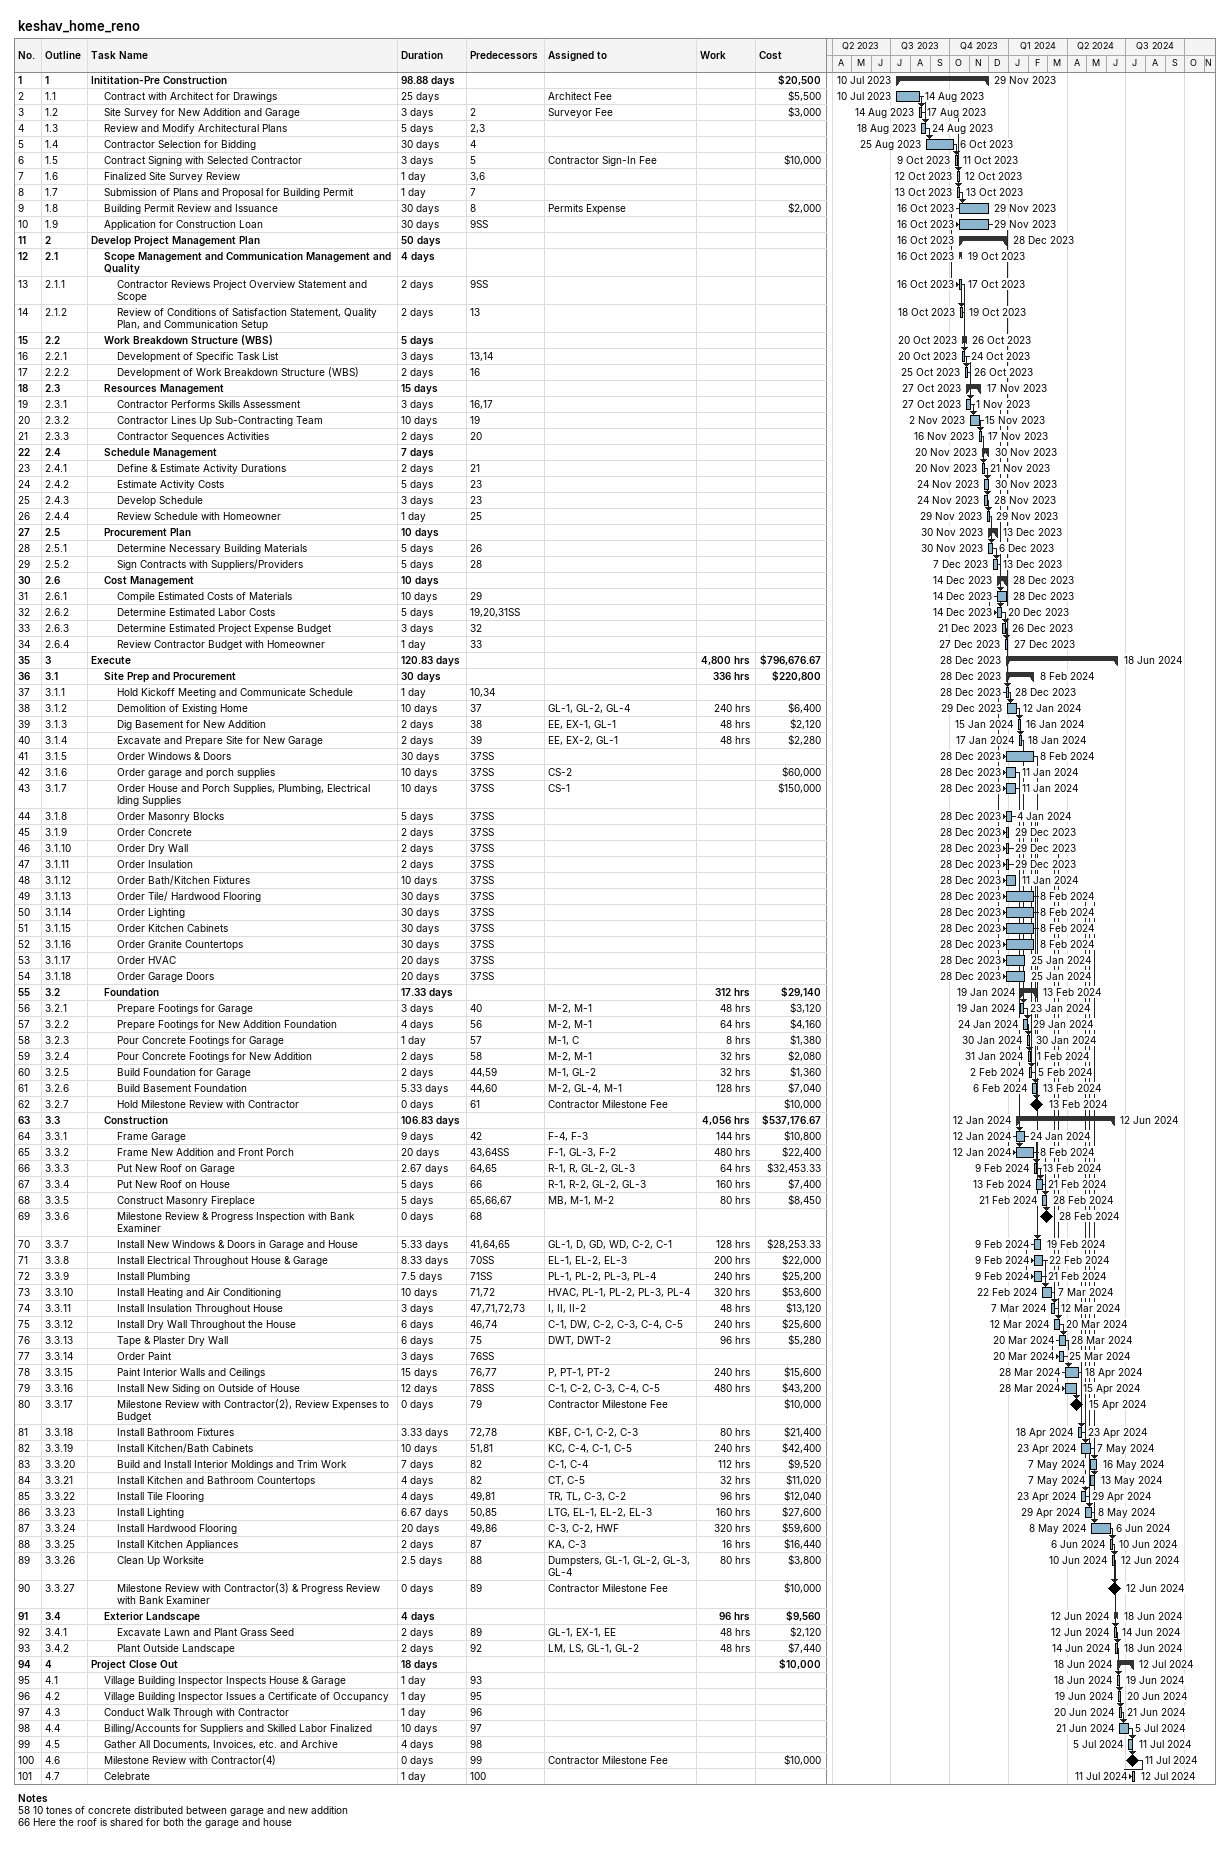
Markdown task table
keshav_home_reno

| ID | WBS | Task | Duration | Start | Finish | Predecessors | Resources | Work (h) | Cost ($) |
|---|---|---|---|---|---|---|---|---|---|
| 1 | 1 | **Inititation-Pre Construction** | 98.88d | 2023-07-10 | 2023-11-29 |  |  |  | 20500 |
| 2 | 1.1 | Contract with Architect for Drawings | 25d | 2023-07-10 | 2023-08-14 |  | Architect Fee |  | 5500 |
| 3 | 1.2 | Site Survey for New Addition and Garage | 3d | 2023-08-14 | 2023-08-17 | 2 | Surveyor Fee |  | 3000 |
| 4 | 1.3 | Review and Modify Architectural Plans | 5d | 2023-08-18 | 2023-08-24 | 2, 3 |  |  |  |
| 5 | 1.4 | Contractor Selection for Bidding | 30d | 2023-08-25 | 2023-10-06 | 4 |  |  |  |
| 6 | 1.5 | Contract Signing with Selected Contractor | 3d | 2023-10-09 | 2023-10-11 | 5 | Contractor Sign-In Fee |  | 10000 |
| 7 | 1.6 | Finalized Site Survey Review | 1d | 2023-10-12 | 2023-10-12 | 3, 6 |  |  |  |
| 8 | 1.7 | Submission of Plans and Proposal for Building Permit | 1d | 2023-10-13 | 2023-10-13 | 7 |  |  |  |
| 9 | 1.8 | Building Permit Review and Issuance | 30d | 2023-10-16 | 2023-11-29 | 8 | Permits Expense |  | 2000 |
| 10 | 1.9 | Application for Construction Loan | 30d | 2023-10-16 | 2023-11-29 | 9SS |  |  |  |
| 11 | 2 | **Develop Project Management Plan** | 50d | 2023-10-16 | 2023-12-28 |  |  |  |  |
| 12 | 2.1 | **Scope Management and Communication Management and Quality** | 4d | 2023-10-16 | 2023-10-19 |  |  |  |  |
| 13 | 2.1.1 | Contractor Reviews Project Overview Statement and Scope | 2d | 2023-10-16 | 2023-10-17 | 9SS |  |  |  |
| 14 | 2.1.2 | Review of Conditions of Satisfaction Statement, Quality Plan, and Communication Setup | 2d | 2023-10-18 | 2023-10-19 | 13 |  |  |  |
| 15 | 2.2 | **Work Breakdown Structure (WBS)** | 5d | 2023-10-20 | 2023-10-26 |  |  |  |  |
| 16 | 2.2.1 | Development of Specific Task List | 3d | 2023-10-20 | 2023-10-24 | 13, 14 |  |  |  |
| 17 | 2.2.2 | Development of Work Breakdown Structure (WBS) | 2d | 2023-10-25 | 2023-10-26 | 16 |  |  |  |
| 18 | 2.3 | **Resources Management** | 15d | 2023-10-27 | 2023-11-17 |  |  |  |  |
| 19 | 2.3.1 | Contractor Performs Skills Assessment | 3d | 2023-10-27 | 2023-11-01 | 16, 17 |  |  |  |
| 20 | 2.3.2 | Contractor Lines Up Sub-Contracting Team | 10d | 2023-11-02 | 2023-11-15 | 19 |  |  |  |
| 21 | 2.3.3 | Contractor Sequences Activities | 2d | 2023-11-16 | 2023-11-17 | 20 |  |  |  |
| 22 | 2.4 | **Schedule Management** | 7d | 2023-11-20 | 2023-11-30 |  |  |  |  |
| 23 | 2.4.1 | Define & Estimate Activity Durations | 2d | 2023-11-20 | 2023-11-21 | 21 |  |  |  |
| 24 | 2.4.2 | Estimate Activity Costs | 5d | 2023-11-24 | 2023-11-30 | 23 |  |  |  |
| 25 | 2.4.3 | Develop Schedule | 3d | 2023-11-24 | 2023-11-28 | 23 |  |  |  |
| 26 | 2.4.4 | Review Schedule with Homeowner | 1d | 2023-11-29 | 2023-11-29 | 25 |  |  |  |
| 27 | 2.5 | **Procurement Plan** | 10d | 2023-11-30 | 2023-12-13 |  |  |  |  |
| 28 | 2.5.1 | Determine Necessary Building Materials | 5d | 2023-11-30 | 2023-12-06 | 26 |  |  |  |
| 29 | 2.5.2 | Sign Contracts with Suppliers/Providers | 5d | 2023-12-07 | 2023-12-13 | 28 |  |  |  |
| 30 | 2.6 | **Cost Management** | 10d | 2023-12-14 | 2023-12-28 |  |  |  |  |
| 31 | 2.6.1 | Compile Estimated Costs of Materials | 10d | 2023-12-14 | 2023-12-28 | 29 |  |  |  |
| 32 | 2.6.2 | Determine Estimated Labor Costs | 5d | 2023-12-14 | 2023-12-20 | 19, 20, 31SS |  |  |  |
| 33 | 2.6.3 | Determine Estimated Project Expense Budget | 3d | 2023-12-21 | 2023-12-26 | 32 |  |  |  |
| 34 | 2.6.4 | Review Contractor Budget with Homeowner | 1d | 2023-12-27 | 2023-12-27 | 33 |  |  |  |
| 35 | 3 | **Execute** | 120.83d | 2023-12-28 | 2024-06-18 |  |  | 4800 | 796676.67 |
| 36 | 3.1 | **Site Prep and Procurement** | 30d | 2023-12-28 | 2024-02-08 |  |  | 336 | 220800 |
| 37 | 3.1.1 | Hold Kickoff Meeting and Communicate Schedule | 1d | 2023-12-28 | 2023-12-28 | 10, 34 |  |  |  |
| 38 | 3.1.2 | Demolition of Existing Home | 10d | 2023-12-29 | 2024-01-12 | 37 | GL-1, GL-2, GL-4 | 240 | 6400 |
| 39 | 3.1.3 | Dig Basement for New Addition | 2d | 2024-01-15 | 2024-01-16 | 38 | EE, EX-1, GL-1 | 48 | 2120 |
| 40 | 3.1.4 | Excavate and Prepare Site for New Garage | 2d | 2024-01-17 | 2024-01-18 | 39 | EE, EX-2, GL-1 | 48 | 2280 |
| 41 | 3.1.5 | Order Windows & Doors | 30d | 2023-12-28 | 2024-02-08 | 37SS |  |  |  |
| 42 | 3.1.6 | Order garage and porch supplies | 10d | 2023-12-28 | 2024-01-11 | 37SS | CS-2 |  | 60000 |
| 43 | 3.1.7 | Order House and Porch Supplies, Plumbing, Electrical lding Supplies | 10d | 2023-12-28 | 2024-01-11 | 37SS | CS-1 |  | 150000 |
| 44 | 3.1.8 | Order Masonry Blocks | 5d | 2023-12-28 | 2024-01-04 | 37SS |  |  |  |
| 45 | 3.1.9 | Order Concrete | 2d | 2023-12-28 | 2023-12-29 | 37SS |  |  |  |
| 46 | 3.1.10 | Order Dry Wall | 2d | 2023-12-28 | 2023-12-29 | 37SS |  |  |  |
| 47 | 3.1.11 | Order Insulation | 2d | 2023-12-28 | 2023-12-29 | 37SS |  |  |  |
| 48 | 3.1.12 | Order Bath/Kitchen Fixtures | 10d | 2023-12-28 | 2024-01-11 | 37SS |  |  |  |
| 49 | 3.1.13 | Order Tile/ Hardwood Flooring | 30d | 2023-12-28 | 2024-02-08 | 37SS |  |  |  |
| 50 | 3.1.14 | Order Lighting | 30d | 2023-12-28 | 2024-02-08 | 37SS |  |  |  |
| 51 | 3.1.15 | Order Kitchen Cabinets | 30d | 2023-12-28 | 2024-02-08 | 37SS |  |  |  |
| 52 | 3.1.16 | Order Granite Countertops | 30d | 2023-12-28 | 2024-02-08 | 37SS |  |  |  |
| 53 | 3.1.17 | Order HVAC | 20d | 2023-12-28 | 2024-01-25 | 37SS |  |  |  |
| 54 | 3.1.18 | Order Garage Doors | 20d | 2023-12-28 | 2024-01-25 | 37SS |  |  |  |
| 55 | 3.2 | **Foundation** | 17.33d | 2024-01-19 | 2024-02-13 |  |  | 312 | 29140 |
| 56 | 3.2.1 | Prepare Footings for Garage | 3d | 2024-01-19 | 2024-01-23 | 40 | M-2, M-1 | 48 | 3120 |
| 57 | 3.2.2 | Prepare Footings for New Addition Foundation | 4d | 2024-01-24 | 2024-01-29 | 56 | M-2, M-1 | 64 | 4160 |
| 58 | 3.2.3 | Pour Concrete Footings for Garage | 1d | 2024-01-30 | 2024-01-30 | 57 | M-1, C | 8 | 1380 |
| 59 | 3.2.4 | Pour Concrete Footings for New Addition | 2d | 2024-01-31 | 2024-02-01 | 58 | M-2, M-1 | 32 | 2080 |
| 60 | 3.2.5 | Build Foundation for Garage | 2d | 2024-02-02 | 2024-02-05 | 44, 59 | M-1, GL-2 | 32 | 1360 |
| 61 | 3.2.6 | Build Basement Foundation | 5.33d | 2024-02-06 | 2024-02-13 | 44, 60 | M-2, GL-4, M-1 | 128 | 7040 |
| 62 | 3.2.7 | Hold Milestone Review with Contractor | 0d | 2024-02-13 | 2024-02-13 | 61 | Contractor Milestone Fee |  | 10000 |
| 63 | 3.3 | **Construction** | 106.83d | 2024-01-12 | 2024-06-12 |  |  | 4056 | 537176.67 |
| 64 | 3.3.1 | Frame Garage | 9d | 2024-01-12 | 2024-01-24 | 42 | F-4, F-3 | 144 | 10800 |
| 65 | 3.3.2 | Frame New Addition and Front Porch | 20d | 2024-01-12 | 2024-02-08 | 43, 64SS | F-1, GL-3, F-2 | 480 | 22400 |
| 66 | 3.3.3 | Put New Roof on Garage | 2.67d | 2024-02-09 | 2024-02-13 | 64, 65 | R-1, R, GL-2, GL-3 | 64 | 32453.33 |
| 67 | 3.3.4 | Put New Roof on House | 5d | 2024-02-13 | 2024-02-21 | 66 | R-1, R-2, GL-2, GL-3 | 160 | 7400 |
| 68 | 3.3.5 | Construct Masonry Fireplace | 5d | 2024-02-21 | 2024-02-28 | 65, 66, 67 | MB, M-1, M-2 | 80 | 8450 |
| 69 | 3.3.6 | Milestone Review & Progress Inspection with Bank Examiner | 0d | 2024-02-28 | 2024-02-28 | 68 |  |  |  |
| 70 | 3.3.7 | Install New Windows & Doors in Garage and House | 5.33d | 2024-02-09 | 2024-02-19 | 41, 64, 65 | GL-1, D, GD, WD, C-2, C-1 | 128 | 28253.33 |
| 71 | 3.3.8 | Install Electrical Throughout House & Garage | 8.33d | 2024-02-09 | 2024-02-22 | 70SS | EL-1, EL-2, EL-3 | 200 | 22000 |
| 72 | 3.3.9 | Install Plumbing | 7.5d | 2024-02-09 | 2024-02-21 | 71SS | PL-1, PL-2, PL-3, PL-4 | 240 | 25200 |
| 73 | 3.3.10 | Install Heating and Air Conditioning | 10d | 2024-02-22 | 2024-03-07 | 71, 72 | HVAC, PL-1, PL-2, PL-3, PL-4 | 320 | 53600 |
| 74 | 3.3.11 | Install Insulation Throughout House | 3d | 2024-03-07 | 2024-03-12 | 47, 71, 72, 73 | I, II, II-2 | 48 | 13120 |
| 75 | 3.3.12 | Install Dry Wall Throughout the House | 6d | 2024-03-12 | 2024-03-20 | 46, 74 | C-1, DW, C-2, C-3, C-4, C-5 | 240 | 25600 |
| 76 | 3.3.13 | Tape & Plaster Dry Wall | 6d | 2024-03-20 | 2024-03-28 | 75 | DWT, DWT-2 | 96 | 5280 |
| 77 | 3.3.14 | Order Paint | 3d | 2024-03-20 | 2024-03-25 | 76SS |  |  |  |
| 78 | 3.3.15 | Paint Interior Walls and Ceilings | 15d | 2024-03-28 | 2024-04-18 | 76, 77 | P, PT-1, PT-2 | 240 | 15600 |
| 79 | 3.3.16 | Install New Siding on Outside of House | 12d | 2024-03-28 | 2024-04-15 | 78SS | C-1, C-2, C-3, C-4, C-5 | 480 | 43200 |
| 80 | 3.3.17 | Milestone Review with Contractor(2), Review Expenses to Budget | 0d | 2024-04-15 | 2024-04-15 | 79 | Contractor Milestone Fee |  | 10000 |
| 81 | 3.3.18 | Install Bathroom Fixtures | 3.33d | 2024-04-18 | 2024-04-23 | 72, 78 | KBF, C-1, C-2, C-3 | 80 | 21400 |
| 82 | 3.3.19 | Install Kitchen/Bath Cabinets | 10d | 2024-04-23 | 2024-05-07 | 51, 81 | KC, C-4, C-1, C-5 | 240 | 42400 |
| 83 | 3.3.20 | Build and Install Interior Moldings and Trim Work | 7d | 2024-05-07 | 2024-05-16 | 82 | C-1, C-4 | 112 | 9520 |
| 84 | 3.3.21 | Install Kitchen and Bathroom Countertops | 4d | 2024-05-07 | 2024-05-13 | 82 | CT, C-5 | 32 | 11020 |
| 85 | 3.3.22 | Install Tile Flooring | 4d | 2024-04-23 | 2024-04-29 | 49, 81 | TR, TL, C-3, C-2 | 96 | 12040 |
| 86 | 3.3.23 | Install Lighting | 6.67d | 2024-04-29 | 2024-05-08 | 50, 85 | LTG, EL-1, EL-2, EL-3 | 160 | 27600 |
| 87 | 3.3.24 | Install Hardwood Flooring | 20d | 2024-05-08 | 2024-06-06 | 49, 86 | C-3, C-2, HWF | 320 | 59600 |
| 88 | 3.3.25 | Install Kitchen Appliances | 2d | 2024-06-06 | 2024-06-10 | 87 | KA, C-3 | 16 | 16440 |
| 89 | 3.3.26 | Clean Up Worksite | 2.5d | 2024-06-10 | 2024-06-12 | 88 | Dumpsters, GL-1, GL-2, GL-3, GL-4 | 80 | 3800 |
| 90 | 3.3.27 | Milestone Review with Contractor(3) & Progress Review with Bank Examiner | 0d | 2024-06-12 | 2024-06-12 | 89 | Contractor Milestone Fee |  | 10000 |
| 91 | 3.4 | **Exterior Landscape** | 4d | 2024-06-12 | 2024-06-18 |  |  | 96 | 9560 |
| 92 | 3.4.1 | Excavate Lawn and Plant Grass Seed | 2d | 2024-06-12 | 2024-06-14 | 89 | GL-1, EX-1, EE | 48 | 2120 |
| 93 | 3.4.2 | Plant Outside Landscape | 2d | 2024-06-14 | 2024-06-18 | 92 | LM, LS, GL-1, GL-2 | 48 | 7440 |
| 94 | 4 | **Project Close Out** | 18d | 2024-06-18 | 2024-07-12 |  |  |  | 10000 |
| 95 | 4.1 | Village Building Inspector Inspects House & Garage | 1d | 2024-06-18 | 2024-06-19 | 93 |  |  |  |
| 96 | 4.2 | Village Building Inspector Issues a Certificate of Occupancy | 1d | 2024-06-19 | 2024-06-20 | 95 |  |  |  |
| 97 | 4.3 | Conduct Walk Through with Contractor | 1d | 2024-06-20 | 2024-06-21 | 96 |  |  |  |
| 98 | 4.4 | Billing/Accounts for Suppliers and Skilled Labor Finalized | 10d | 2024-06-21 | 2024-07-05 | 97 |  |  |  |
| 99 | 4.5 | Gather All Documents, Invoices, etc. and Archive | 4d | 2024-07-05 | 2024-07-11 | 98 |  |  |  |
| 100 | 4.6 | Milestone Review with Contractor(4) | 0d | 2024-07-11 | 2024-07-11 | 99 | Contractor Milestone Fee |  | 10000 |
| 101 | 4.7 | Celebrate | 1d | 2024-07-11 | 2024-07-12 | 100 |  |  |  |

Notes
- 58: 10 tones of concrete distributed between garage and new addition
- 66: Here the roof is shared for both the garage and house
